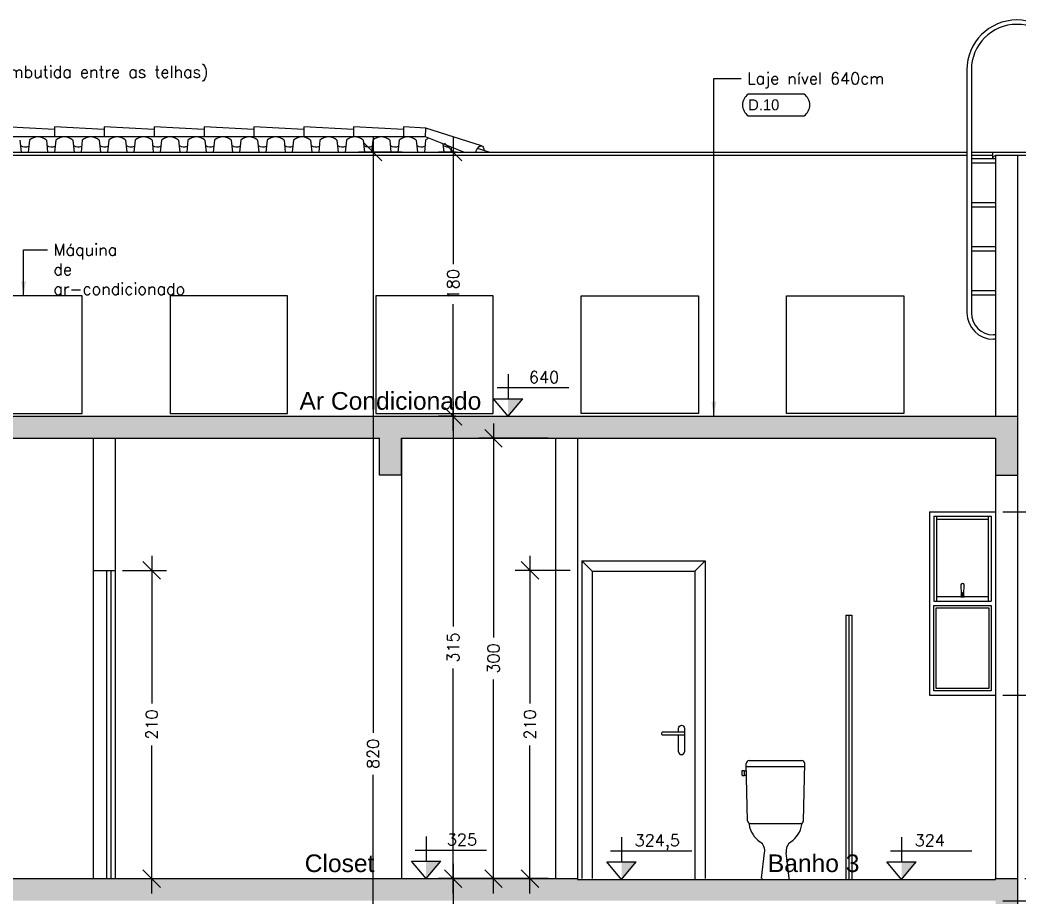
# Model space of a CAD drawing. Header units: millimetres. Extents: x -4228 to 27092, y -6721 to 984.
# Drawn here: x 24663 to 25344, y -1258 to -660 of the extents above; entities that cross this region are included whole.
import ezdxf
from ezdxf.enums import TextEntityAlignment as Align

# ---------------------------------------------------------------- set-up
doc = ezdxf.new("R2010")
doc.units = ezdxf.units.MM
doc.header["$LTSCALE"] = 50
doc.layers.get('0').update_dxf_attribs({"lineweight": 0})
for name, color, linetype in [('borda100', 3, 'Continuous'), ('cobertura', 2, 'Continuous'), ('cota', 1, 'Continuous'), ('esquadrias', 3, 'Continuous'), ('HACHURA', 2, 'Continuous'), ('L_DECA', 7, 'Continuous'), ('PAREDES', 6, 'Continuous'), ('PAREDES3', 2, 'Continuous'), ('PENA01', 3, 'Continuous'), ('PENA02', 2, 'Continuous'), ('PENA24', 24, 'Continuous'), ('PENA_01', 3, 'Continuous'), ('QLEADER', 7, 'Continuous'), ('telhas', 3, 'Continuous'), ('TEXTO', 7, 'Continuous'), ('textocod_100', 7, 'Continuous')]:
    doc.layers.add(name, color=color, linetype=linetype)
doc.styles.add('ARIAL', font='arial.ttf')
doc.styles.add('CODIGO', font='bgothl.ttf')
doc.styles.add('COTA', font='simplex.shx')
doc.styles.add('ROMANS', font='romans.shx')
doc.dimstyles.new('1_50', dxfattribs={"dimscale": 0, "dimtxt": 8, "dimasz": 12, "dimexe": 10, "dimexo": 5, "dimgap": 4, "dimtad": 0, "dimdec": 0, "dimzin": 1, "dimdsep": 46, "dimtxsty": 'ROMANS', "dimblk": 'OBLIQUE', "dimcen": 10, "dimdle": 10, "dimclrd": 1, "dimclre": 1, "dimclrt": 7, "dimaunit": 1, "dimadec": 0, "dimazin": 0, "dimtm": 1e-09, "dimtfac": 1, "dimtdec": 0, "dimtmove": 2, "dimatfit": 3, "dimldrblk": 'OBLIQUE', "dimfxl": 1, "dimtolj": 1, "dimtzin": 0, "dimarcsym": 0})
doc.dimstyles.new('LEADER_50', dxfattribs={"dimscale": 0, "dimtxt": 8, "dimasz": 10, "dimexe": 10, "dimexo": 5, "dimgap": 4, "dimtad": 0, "dimdec": 0, "dimzin": 1, "dimdsep": 46, "dimtxsty": 'ROMANS', "dimcen": 10, "dimdle": 10, "dimclrd": 9, "dimclre": 9, "dimclrt": 7, "dimaunit": 1, "dimadec": 0, "dimazin": 0, "dimtm": 1e-09, "dimtfac": 1, "dimtdec": 0, "dimtmove": 2, "dimatfit": 3, "dimfxl": 1, "dimtolj": 1, "dimtzin": 0, "dimarcsym": 0})

# ---------------------------------------------------------------- blocks, each defined once
blk = doc.blocks.new('_OBLIQUE')
at = {"color": 0, "linetype": 'ByBlock'}
blk.add_line((-0.5, -0.5), (0.5, 0.5), dxfattribs=at)
blk = doc.blocks.new('*D232')
at = {"layer": 'cota', "color": 1, "linetype": 'Continuous', "lineweight": -2}
for p, q in [((25010.18, -1025.24), (25010.18, -1125.95)), ((25037.52, -1035.24), (25000.18, -1035.24)), ((25010.18, -1255.24), (25010.18, -1154.52)), ((25022.52, -1245.24), (25000.18, -1245.24))]:
    blk.add_line(p, q, dxfattribs=at)
at = {"layer": 'Defpoints', "color": 0, "linetype": 'Continuous', "lineweight": 30}
for p in [(25042.52, -1035.24), (25010.18, -1245.24), (25027.52, -1245.24)]:
    blk.add_point(p, dxfattribs=at)
at = {"layer": 'cota', "color": 1, "linetype": 'Continuous', "lineweight": -2, "xscale": 12, "yscale": 12, "zscale": 12}
for p, rotation in [((25010.18, -1035.24), 90), ((25010.18, -1245.24), 270)]:
    blk.add_blockref('_OBLIQUE', p, dxfattribs=dict(at, rotation=rotation))
at = {"layer": 'cota', "color": 7, "linetype": 'Continuous', "lineweight": 30, "insert": (25010.18, -1140.24), "char_height": 8, "attachment_point": 5, "rotation": 90, "style": 'ROMANS'}
blk.add_mtext('\\A1;210', dxfattribs=at)
blk = doc.blocks.new('*D233')
at = {"layer": 'cota', "color": 1, "linetype": 'Continuous', "lineweight": -2}
for p, q in [((24985.32, -935.24), (24985.32, -1080.95)), ((25022.52, -945.24), (24975.32, -945.24)), ((24985.32, -1255.24), (24985.32, -1109.52)), ((25022.52, -1245.24), (24975.32, -1245.24))]:
    blk.add_line(p, q, dxfattribs=at)
at = {"layer": 'Defpoints', "color": 0, "linetype": 'Continuous', "lineweight": 30}
for p in [(24985.32, -945.24), (25027.52, -945.24), (25027.52, -1245.24)]:
    blk.add_point(p, dxfattribs=at)
at = {"layer": 'cota', "color": 1, "linetype": 'Continuous', "lineweight": -2, "xscale": 12, "yscale": 12, "zscale": 12}
for p, rotation in [((24985.32, -945.24), 90), ((24985.32, -1245.24), 270)]:
    blk.add_blockref('_OBLIQUE', p, dxfattribs=dict(at, rotation=rotation))
at = {"layer": 'cota', "color": 7, "linetype": 'Continuous', "lineweight": 30, "insert": (24985.32, -1095.24), "char_height": 8, "attachment_point": 5, "rotation": 90, "style": 'ROMANS'}
blk.add_mtext('\\A1;300', dxfattribs=at)
blk = doc.blocks.new('*D234')
at = {"layer": 'cota', "color": 1, "linetype": 'Continuous', "lineweight": -2}
for p, q in [((24957.85, -920.24), (24957.85, -1073.45)), ((24959.67, -930.24), (24947.85, -930.24)), ((24957.85, -1255.24), (24957.85, -1102.02)), ((25017.52, -1245.24), (24947.85, -1245.24))]:
    blk.add_line(p, q, dxfattribs=at)
at = {"layer": 'Defpoints', "color": 0, "linetype": 'Continuous', "lineweight": 30}
for p in [(24964.67, -930.24), (24957.85, -1245.24), (25022.52, -1245.24)]:
    blk.add_point(p, dxfattribs=at)
at = {"layer": 'cota', "color": 1, "linetype": 'Continuous', "lineweight": -2, "xscale": 12, "yscale": 12, "zscale": 12}
for p, rotation in [((24957.85, -930.24), 90), ((24957.85, -1245.24), 270)]:
    blk.add_blockref('_OBLIQUE', p, dxfattribs=dict(at, rotation=rotation))
at = {"layer": 'cota', "color": 7, "linetype": 'Continuous', "lineweight": 30, "insert": (24957.85, -1087.74), "char_height": 8, "attachment_point": 5, "rotation": 90, "style": 'ROMANS'}
blk.add_mtext('\\A1;315', dxfattribs=at)
blk = doc.blocks.new('*D235')
at = {"layer": 'cota', "color": 1, "linetype": 'Continuous', "lineweight": -2}
for p, q in [((24957.85, -1235.24), (24957.85, -1393.45)), ((25022.52, -1245.24), (24947.85, -1245.24)), ((24957.85, -1580.24), (24957.85, -1422.02)), ((24969.33, -1570.24), (24947.85, -1570.24))]:
    blk.add_line(p, q, dxfattribs=at)
at = {"layer": 'Defpoints', "color": 0, "linetype": 'Continuous', "lineweight": 30}
for p in [(25027.52, -1245.24), (24957.85, -1570.24), (24974.33, -1570.24)]:
    blk.add_point(p, dxfattribs=at)
at = {"layer": 'cota', "color": 1, "linetype": 'Continuous', "lineweight": -2, "xscale": 12, "yscale": 12, "zscale": 12}
for p, rotation in [((24957.85, -1245.24), 90), ((24957.85, -1570.24), 270)]:
    blk.add_blockref('_OBLIQUE', p, dxfattribs=dict(at, rotation=rotation))
at = {"layer": 'cota', "color": 7, "linetype": 'Continuous', "lineweight": 30, "insert": (24957.85, -1407.74), "char_height": 8, "attachment_point": 5, "rotation": 90, "style": 'ROMANS'}
blk.add_mtext('\\A1;325', dxfattribs=at)
blk = doc.blocks.new('*D236')
at = {"layer": 'cota', "color": 1, "linetype": 'Continuous', "lineweight": -2}
for p, q in [((25386.93, -1110.24), (25386.93, -1169.02)), ((25345.71, -1120.24), (25396.93, -1120.24)), ((25386.93, -1255.24), (25386.93, -1196.45)), ((25360.71, -1245.24), (25396.93, -1245.24))]:
    blk.add_line(p, q, dxfattribs=at)
at = {"layer": 'Defpoints', "color": 0, "linetype": 'Continuous', "lineweight": 30}
for p in [(25340.71, -1120.24), (25355.71, -1245.24), (25386.93, -1245.24)]:
    blk.add_point(p, dxfattribs=at)
at = {"layer": 'cota', "color": 1, "linetype": 'Continuous', "lineweight": -2, "xscale": 12, "yscale": 12, "zscale": 12}
for p, rotation in [((25386.93, -1120.24), 90), ((25386.93, -1245.24), 270)]:
    blk.add_blockref('_OBLIQUE', p, dxfattribs=dict(at, rotation=rotation))
at = {"layer": 'cota', "color": 7, "linetype": 'Continuous', "lineweight": 30, "insert": (25386.93, -1182.74), "char_height": 8, "attachment_point": 5, "rotation": 90, "style": 'ROMANS'}
blk.add_mtext('\\A1;125', dxfattribs=at)
blk = doc.blocks.new('*D237')
at = {"layer": 'cota', "color": 1, "linetype": 'Continuous', "lineweight": -2}
for p, q in [((25386.93, -985.24), (25386.93, -1044.02)), ((25345.71, -995.24), (25396.93, -995.24)), ((25386.93, -1130.24), (25386.93, -1071.45)), ((25332.52, -1120.24), (25396.93, -1120.24))]:
    blk.add_line(p, q, dxfattribs=at)
at = {"layer": 'Defpoints', "color": 0, "linetype": 'Continuous', "lineweight": 30}
for p in [(25340.71, -995.24), (25386.93, -995.24), (25327.52, -1120.24)]:
    blk.add_point(p, dxfattribs=at)
at = {"layer": 'cota', "color": 1, "linetype": 'Continuous', "lineweight": -2, "xscale": 12, "yscale": 12, "zscale": 12}
for p, rotation in [((25386.93, -995.24), 90), ((25386.93, -1120.24), 270)]:
    blk.add_blockref('_OBLIQUE', p, dxfattribs=dict(at, rotation=rotation))
at = {"layer": 'cota', "color": 7, "linetype": 'Continuous', "lineweight": 30, "insert": (25386.93, -1057.74), "char_height": 8, "attachment_point": 5, "rotation": 90, "style": 'ROMANS'}
blk.add_mtext('\\A1;125', dxfattribs=at)
blk = doc.blocks.new('*D238')
at = {"layer": 'cota', "color": 1, "linetype": 'Continuous', "lineweight": -2}
for p, q in [((25412.57, -985.24), (25412.57, -1062.23)), ((25345.71, -995.24), (25422.57, -995.24)), ((25412.57, -1255.24), (25412.57, -1090.8)), ((25347.52, -1245.24), (25422.57, -1245.24))]:
    blk.add_line(p, q, dxfattribs=at)
at = {"layer": 'Defpoints', "color": 0, "linetype": 'Continuous', "lineweight": 30}
for p in [(25340.71, -995.24), (25342.52, -1245.24), (25412.57, -1245.24)]:
    blk.add_point(p, dxfattribs=at)
at = {"layer": 'cota', "color": 1, "linetype": 'Continuous', "lineweight": -2, "xscale": 12, "yscale": 12, "zscale": 12}
for p, rotation in [((25412.57, -995.24), 90), ((25412.57, -1245.24), 270)]:
    blk.add_blockref('_OBLIQUE', p, dxfattribs=dict(at, rotation=rotation))
at = {"layer": 'cota', "color": 7, "linetype": 'Continuous', "lineweight": 30, "insert": (25412.57, -1076.52), "char_height": 8, "attachment_point": 5, "rotation": 90, "style": 'ROMANS'}
blk.add_mtext('\\A1;250', dxfattribs=at)
blk = doc.blocks.new('*D242')
at = {"layer": 'cota', "color": 1, "linetype": 'Continuous', "lineweight": -2}
for p, q in [((25412.57, -1250.24), (25412.57, -1282.45)), ((25332.52, -1260.24), (25422.57, -1260.24)), ((25412.57, -1330.24), (25412.57, -1303.02)), ((25337.52, -1320.24), (25422.57, -1320.24))]:
    blk.add_line(p, q, dxfattribs=at)
at = {"layer": 'Defpoints', "color": 0, "linetype": 'Continuous', "lineweight": 30}
for p in [(25327.52, -1260.24), (25412.57, -1260.24), (25332.52, -1320.24)]:
    blk.add_point(p, dxfattribs=at)
at = {"layer": 'cota', "color": 1, "linetype": 'Continuous', "lineweight": -2, "xscale": 12, "yscale": 12, "zscale": 12}
for p, rotation in [((25412.57, -1260.24), 90), ((25412.57, -1320.24), 270)]:
    blk.add_blockref('_OBLIQUE', p, dxfattribs=dict(at, rotation=rotation))
at = {"layer": 'cota', "color": 7, "linetype": 'Continuous', "lineweight": 30, "insert": (25412.57, -1292.74), "char_height": 8, "attachment_point": 5, "rotation": 90, "style": 'ROMANS'}
blk.add_mtext('\\A1;60', dxfattribs=at)
blk = doc.blocks.new('*D243')
at = {"layer": 'cota', "color": 1, "linetype": 'Continuous', "lineweight": -2}
for p, q in [((25412.57, -935.24), (25412.57, -959.76)), ((25390.71, -945.24), (25422.57, -945.24)), ((25412.57, -1005.24), (25412.57, -980.71)), ((25332.52, -995.24), (25422.57, -995.24))]:
    blk.add_line(p, q, dxfattribs=at)
at = {"layer": 'Defpoints', "color": 0, "linetype": 'Continuous', "lineweight": 30}
for p in [(25385.71, -945.24), (25412.57, -945.24), (25327.52, -995.24)]:
    blk.add_point(p, dxfattribs=at)
at = {"layer": 'cota', "color": 1, "linetype": 'Continuous', "lineweight": -2, "xscale": 12, "yscale": 12, "zscale": 12}
for p, rotation in [((25412.57, -945.24), 90), ((25412.57, -995.24), 270)]:
    blk.add_blockref('_OBLIQUE', p, dxfattribs=dict(at, rotation=rotation))
at = {"layer": 'cota', "color": 7, "linetype": 'Continuous', "lineweight": 30, "insert": (25412.57, -970.24), "char_height": 8, "attachment_point": 5, "rotation": 90, "style": 'ROMANS'}
blk.add_mtext('\\A1;50', dxfattribs=at)
blk = doc.blocks.new('*D244')
at = {"layer": 'cota', "color": 1, "linetype": 'Continuous', "lineweight": -2}
for p, q in [((24752.4, -1025.24), (24752.4, -1125.95)), ((24732.52, -1035.24), (24762.4, -1035.24)), ((24752.4, -1255.24), (24752.4, -1154.52)), ((24732.52, -1245.24), (24762.4, -1245.24))]:
    blk.add_line(p, q, dxfattribs=at)
at = {"layer": 'Defpoints', "color": 0, "linetype": 'Continuous', "lineweight": 30}
for p in [(24727.52, -1035.24), (24727.52, -1245.24), (24752.4, -1245.24)]:
    blk.add_point(p, dxfattribs=at)
at = {"layer": 'cota', "color": 1, "linetype": 'Continuous', "lineweight": -2, "xscale": 12, "yscale": 12, "zscale": 12}
for p, rotation in [((24752.4, -1035.24), 90), ((24752.4, -1245.24), 270)]:
    blk.add_blockref('_OBLIQUE', p, dxfattribs=dict(at, rotation=rotation))
at = {"layer": 'cota', "color": 7, "linetype": 'Continuous', "lineweight": 30, "insert": (24752.4, -1140.24), "char_height": 8, "attachment_point": 5, "rotation": 90, "style": 'ROMANS'}
blk.add_mtext('\\A1;210', dxfattribs=at)
blk = doc.blocks.new('*D247')
at = {"layer": 'cota', "color": 1, "linetype": 'Continuous', "lineweight": -2}
for p, q in [((24957.85, -740.24), (24957.85, -826.52)), ((24960.02, -750.24), (24947.85, -750.24)), ((24957.85, -940.24), (24957.85, -853.95)), ((24957.92, -930.24), (24947.85, -930.24))]:
    blk.add_line(p, q, dxfattribs=at)
at = {"layer": 'Defpoints', "color": 0, "linetype": 'Continuous', "lineweight": 30}
for p in [(24957.85, -750.24), (24965.02, -750.24), (24962.92, -930.24)]:
    blk.add_point(p, dxfattribs=at)
at = {"layer": 'cota', "color": 1, "linetype": 'Continuous', "lineweight": -2, "xscale": 12, "yscale": 12, "zscale": 12}
for p, rotation in [((24957.85, -750.24), 90), ((24957.85, -930.24), 270)]:
    blk.add_blockref('_OBLIQUE', p, dxfattribs=dict(at, rotation=rotation))
at = {"layer": 'cota', "color": 7, "linetype": 'Continuous', "lineweight": 30, "insert": (24957.85, -840.24), "char_height": 8, "attachment_point": 5, "rotation": 90, "style": 'ROMANS'}
blk.add_mtext('\\A1;180', dxfattribs=at)
blk = doc.blocks.new('*D250')
at = {"layer": 'cota', "color": 1, "linetype": 'Continuous', "lineweight": -2}
for p, q in [((24903.27, -740.24), (24903.27, -1145.95)), ((24923.18, -750.24), (24893.27, -750.24)), ((24903.27, -1580.24), (24903.27, -1174.52)), ((24923.18, -1570.24), (24893.27, -1570.24))]:
    blk.add_line(p, q, dxfattribs=at)
at = {"layer": 'Defpoints', "color": 0, "linetype": 'Continuous', "lineweight": 30}
for p in [(24928.18, -750.24), (24903.27, -1570.24), (24928.18, -1570.24)]:
    blk.add_point(p, dxfattribs=at)
at = {"layer": 'cota', "color": 1, "linetype": 'Continuous', "lineweight": -2, "xscale": 12, "yscale": 12, "zscale": 12}
for p, rotation in [((24903.27, -750.24), 90), ((24903.27, -1570.24), 270)]:
    blk.add_blockref('_OBLIQUE', p, dxfattribs=dict(at, rotation=rotation))
at = {"layer": 'cota', "color": 7, "linetype": 'Continuous', "lineweight": 30, "insert": (24903.27, -1160.24), "char_height": 8, "attachment_point": 5, "rotation": 90, "style": 'ROMANS'}
blk.add_mtext('\\A1;820', dxfattribs=at)
blk = doc.blocks.new('A$C1AD237DB')
at = {"layer": 'L_DECA', "color": 3, "lineweight": 30}
for p, q in [((-18287.74, -2906.79), (-18251.84, -2906.79)), ((-18292.47, -2913.52), (-18290.97, -2913.52)), ((-18292.47, -2917.02), (-18292.47, -2913.52)), ((-18290.97, -2917.02), (-18290.97, -2913.52)), ((-18290.97, -2913.77), (-18289.47, -2913.77)), ((-18288.84, -2947.84), (-18289.74, -2908.84)), ((-18289.7, -2910.79), (-18249.88, -2910.79)), ((-18250.74, -2947.84), (-18249.84, -2908.84)), ((-18292.47, -2917.02), (-18290.97, -2917.02)), ((-18290.97, -2916.77), (-18289.47, -2916.77)), ((-18286.84, -2949.79), (-18252.74, -2949.79)), ((-18279.2, -2987.01), (-18277.16, -2969.73)), ((-18260.38, -2987.01), (-18262.42, -2969.73)), ((-18278.5, -2987.79), (-18261.08, -2987.79))]:
    blk.add_line(p, q, dxfattribs=at)
for centre, radius, start, end in [((-18287.74, -2908.79), 2, 90, 181.33222), ((-18251.84, -2908.79), 2, 358.66778, 90), ((-18286.84, -2947.79), 2, 181.33222, 270), ((-18252.74, -2947.79), 2, 270, 358.66778), ((-18287.09, -2950.49), 0.7, 90, 180), ((-18269.86, -2947.27), 18.22, 190.16306, 234.9082), ((-18269.72, -2947.27), 18.22, 305.0918, 349.83694), ((-18252.49, -2950.49), 0.7, 0, 90), ((-18284.54, -2968.39), 7.5, 349.69103, 55.85948), ((-18255.04, -2968.39), 7.5, 124.14052, 190.30897), ((-18278.5, -2987.09), 0.7, 173.27615, 270), ((-18261.08, -2987.09), 0.7, 270, 6.72385)]:
    blk.add_arc(centre, radius, start, end, dxfattribs=at)
blk = doc.blocks.new('MAÇANETA')
at = {"layer": 'PENA01', "linetype": 'Continuous', "lineweight": 30}
for p, q in [((-4.49, 194.51), (-4.49, -15.49)), ((-13.49, 69.51), (-13.49, 69.51))]:
    blk.add_line(p, q, dxfattribs=at)
at = {"layer": 'PENA01', "linetype": 'Continuous', "lineweight": 30, "flags": 128}
for points in [[(-15.49, 85.01), (-15.49, 87.51, -0.414214), (-13.49, 89.51, -0.414214), (-11.49, 87.51), (-11.49, 71.51)], [(-15.49, 71.51), (-15.49, 82.67, -0.414214)]]:
    blk.add_lwpolyline(points, format="xyb", dxfattribs=at)
at = {"layer": 'PENA01', "linetype": 'Continuous', "lineweight": 30}
for start, end in [(180, 270), (270, 0)]:
    blk.add_arc((-13.49, 71.51), 2, start, end, dxfattribs=at)
at = {"layer": 'PENA02', "linetype": 'Continuous', "lineweight": 30, "flags": 128}
blk.add_lwpolyline([(-11.44, 84.01), (-11.44, 83.67, -0.414214), (-12.44, 82.67), (-26.01, 82.67, -0.414214), (-27.01, 83.67), (-27.01, 84.01, -0.414214), (-26.01, 85.01), (-12.44, 85.01, -0.414214)], format="xyb", close=True, dxfattribs=at)
blk = doc.blocks.new('Maçaneta_01')
at = {"layer": 'cobertura', "linetype": 'Continuous', "lineweight": 30, "xscale": -1}
blk.add_blockref('MAÇANETA', (-17199.69, -15067.91), dxfattribs=at)

msp = doc.modelspace()

# ---------------------------------------------------------------- hatches: boundary and pattern name
at = {"layer": 'HACHURA', "linetype": 'Continuous', "lineweight": 30}
h = msp.add_hatch(dxfattribs=at)
h.set_pattern_fill('AR-CONC', color=256, scale=0.2, style=0)
h.set_pattern_definition([(50, (26561.214, 204.87), (36.43693, -3.18782), [3.81, -41.91]), (355, (26561.214, 204.87), (-7.04857, 38.21133), [3.048, -33.528]), (100.451, (26564.25, 204.603), (29.3885, 35.02334), [3.238, -35.618]), (46.1842, (26561.214, 215.03), (54.2158, -8.40847), [5.715, -62.865]), (96.6356, (26565.73, 214.33), (47.48085, 49.4851), [4.857, -53.427]), (351.184, (26561.214, 215.03), (47.4809, 49.485), [4.572, -50.292]), (21, (26566.294, 212.49), (30.32298, -20.4531), [3.81, -41.91]), (326, (26566.294, 212.49), (12.3604, 36.8376), [3.048, -33.528]), (71.4514, (26568.82, 210.785), (42.6833, 16.38457), [3.238, -35.618]), (37.5, (26561.214, 204.869), (0.61772, 16.911008), [0, -33.1216, 0, -34.036, 0, -33.655]), (7.5, (26561.214, 204.869), (13.36393, 20.036115), [0, -19.4056, 0, -32.3596, 0, -12.827]), (327.5, (26549.886, 204.869), (27.11812, -1.14575), [0, -12.7, 0, -39.624, 0, -52.578]), (317.5, (26544.806, 204.87), (29.62584, 5.0853), [0, -16.51, 0, -26.3144, 0, -37.338])])
h.paths.add_polyline_path([(25342.52, -930.24), (24562.52, -930.24), (24562.52, -895.24), (24547.52, -895.24), (24547.52, -930.24), (24202.52, -930.24), (24202.52, -895.24), (24187.52, -895.24), (24187.52, -930.24), (23842.52, -930.24), (23842.52, -895.24), (23827.52, -895.24), (23827.52, -930.24), (22757.52, -930.24), (22757.52, -925.24), (22742.52, -925.24), (22742.52, -945.24), (22847.52, -945.24), (22847.52, -995.24), (22862.52, -995.24), (22862.52, -945.24), (23402.52, -945.24), (23402.52, -995.24), (23417.52, -995.24), (23417.52, -945.24), (24727.52, -945.24), (24907.52, -945.24), (24907.52, -970.24), (24922.52, -970.24), (24922.52, -945.24), (25027.52, -945.24), (25327.52, -945.24), (25327.52, -966.06), (25327.52, -970.24), (25342.52, -970.24)])
h = msp.add_hatch(dxfattribs=at)
h.set_pattern_fill('AR-CONC', color=256, scale=0.2, style=0)
h.set_pattern_definition([(50, (27656.342, -5360.663), (36.43693, -3.18782), [3.81, -41.91]), (355, (27656.342, -5360.663), (-7.04857, 38.21133), [3.048, -33.528]), (100.451, (27659.38, -5360.93), (29.3885, 35.02334), [3.238, -35.618]), (46.1842, (27656.342, -5350.503), (54.2158, -8.40847), [5.715, -62.865]), (96.6356, (27660.86, -5351.204), (47.48085, 49.4851), [4.857, -53.427]), (351.184, (27656.34, -5350.503), (47.4809, 49.485), [4.572, -50.292]), (21, (27661.422, -5353.043), (30.32298, -20.4531), [3.81, -41.91]), (326, (27661.422, -5353.043), (12.3604, 36.8376), [3.048, -33.528]), (71.4514, (27663.95, -5354.748), (42.6833, 16.38457), [3.238, -35.618]), (37.5, (27656.342, -5360.663), (0.61772, 16.911008), [0, -33.1216, 0, -34.036, 0, -33.655]), (7.5, (27656.342, -5360.663), (13.36393, 20.036115), [0, -19.4056, 0, -32.3596, 0, -12.827]), (327.5, (27645.014, -5360.663), (27.11812, -1.14575), [0, -12.7, 0, -39.624, 0, -52.578]), (317.5, (27639.934, -5360.663), (29.62584, 5.0853), [0, -16.51, 0, -26.3144, 0, -37.338])])
h.paths.add_polyline_path([(25342.52, -1245.24), (25327.52, -1245.24), (25327.52, -1245.74), (25042.52, -1245.74), (25042.52, -1245.24), (23977.25, -1245.24), (23977.11, -1245.38), (23976.68, -1245.24), (22842.52, -1245.24), (22842.52, -1310.24), (22862.52, -1310.24), (22862.52, -1260.24), (23402.52, -1260.24), (23402.52, -1310.24), (23417.52, -1310.24), (23417.52, -1260.24), (23557.52, -1260.24), (23557.52, -1290.24), (23572.52, -1290.24), (23572.52, -1260.24), (24547.52, -1260.24), (24547.52, -1290.24), (24562.52, -1290.24), (24562.52, -1260.24), (25327.52, -1260.24), (25327.52, -1285.24), (25342.52, -1285.24)])

# ---------------------------------------------------------------- linework, layer by layer
at = {"layer": 'borda100', "color": 9, "linetype": 'Continuous'}
msp.add_lwpolyline([(25197.09, -725.43, 0.525115), (25197.09, -710.82), (25158.91, -710.82, 0.525115), (25158.91, -725.43)], format="xyb", close=True, dxfattribs=at)
at = {"layer": 'esquadrias', "linetype": 'Continuous', "lineweight": 30}
for p, q in [((25282.52, -995.24), (25282.52, -1120.24)), ((25282.52, -995.24), (25327.52, -995.24)), ((25285.52, -998.24), (25285.52, -1056.24)), ((25285.52, -998.24), (25324.52, -998.24)), ((25287.52, -1056.24), (25287.52, -998.24)), ((25287.52, -1000.24), (25322.52, -1000.24)), ((25322.52, -998.24), (25322.52, -1056.24)), ((25324.52, -998.24), (25324.52, -1056.24)), ((25045.52, -1028.74), (25045.52, -1245.24)), ((25045.52, -1028.74), (25129.52, -1028.74)), ((25052.52, -1035.74), (25045.52, -1028.74)), ((25122.52, -1035.74), (25129.52, -1028.74)), ((25129.52, -1028.74), (25129.52, -1245.24)), ((24712.52, -1035.24), (24712.52, -1245.24)), ((24727.52, -1035.24), (24727.52, -1245.24)), ((25052.52, -1035.74), (25052.52, -1245.24)), ((25052.52, -1035.74), (25122.52, -1035.74)), ((25122.52, -1035.74), (25122.52, -1245.24)), ((25322.52, -1053.24), (25287.52, -1053.24)), ((25303.82, -1053.24), (25306.22, -1053.24)), ((25285.52, -1056.24), (25324.52, -1056.24)), ((25285.52, -1117.24), (25285.52, -1059.24)), ((25285.52, -1059.24), (25324.52, -1059.24)), ((25287.02, -1115.74), (25287.02, -1060.74)), ((25287.02, -1060.74), (25323.02, -1060.74)), ((25323.02, -1060.74), (25323.02, -1115.74)), ((25324.52, -1059.24), (25324.52, -1117.24)), ((25225.52, -1065.74), (25225.52, -1245.74)), ((25225.52, -1065.74), (25229.52, -1065.74)), ((25227.52, -1065.74), (25227.52, -1245.74)), ((25229.52, -1065.74), (25229.52, -1245.74)), ((25323.02, -1115.74), (25287.02, -1115.74)), ((25282.52, -1120.24), (25327.52, -1120.24)), ((25324.52, -1117.24), (25285.52, -1117.24))]:
    msp.add_line(p, q, dxfattribs=at)
at = {"layer": 'esquadrias', "color": 2, "linetype": 'Continuous', "lineweight": 30}
for p, q in [((24721.52, -1035.24), (24721.52, -1245.24)), ((24724.52, -1035.24), (24724.52, -1245.24))]:
    msp.add_line(p, q, dxfattribs=at)
at = {"layer": 'esquadrias', "linetype": 'Continuous', "lineweight": 30}
for points in [[(25306.22, -1053.24), (25306.22, -1053.24), (25305.85, -1051.51), (25306.12, -1045.14, 1), (25303.92, -1045.14), (25304.2, -1051.51), (25303.82, -1053.24)], [(25305.52, -1053.24), (25305.52, -1051.51), (25305.52, -1051.1, 1), (25304.52, -1051.1), (25304.52, -1051.51), (25304.52, -1053.24)]]:
    msp.add_lwpolyline(points, format="xyb", dxfattribs=at)
msp.add_lwpolyline([(25305.85, -1051.51), (25304.2, -1051.51)], dxfattribs=at)
at = {"layer": 'PAREDES', "linetype": 'Continuous', "lineweight": 30}
for p, q in [((25327.52, -752.24), (25327.52, -930.24)), ((25327.52, -752.24), (25342.52, -752.24)), ((25342.52, -752.24), (25342.52, -930.24)), ((24562.52, -930.24), (25342.52, -930.24)), ((25342.52, -930.24), (25342.52, -1570.24)), ((23417.52, -945.24), (24727.52, -945.24)), ((24712.52, -945.24), (24712.52, -1035.24)), ((24727.52, -945.24), (24727.52, -1035.24)), ((24727.52, -945.24), (24907.52, -945.24)), ((24907.52, -970.24), (24907.52, -945.24)), ((24922.52, -970.24), (24922.52, -945.24)), ((24922.52, -945.24), (25027.52, -945.24)), ((25027.52, -945.24), (25027.52, -1245.24)), ((25027.52, -945.24), (25327.52, -945.24)), ((25042.52, -945.24), (25042.52, -1245.24)), ((25327.52, -945.24), (25327.52, -1245.24)), ((25327.52, -945.24), (25327.52, -966.06)), ((24922.52, -970.24), (24907.52, -970.24)), ((25327.52, -970.24), (25342.52, -970.24)), ((24712.52, -1035.24), (24727.52, -1035.24)), ((22842.52, -1245.24), (25042.52, -1245.24)), ((25042.52, -1245.24), (25042.52, -1245.74)), ((25042.52, -1245.74), (25327.52, -1245.74)), ((25327.52, -1245.74), (25327.52, -1245.24)), ((25327.52, -1245.24), (25342.52, -1245.24))]:
    msp.add_line(p, q, dxfattribs=at)
at = {"layer": 'PAREDES3', "color": 3, "linetype": 'Continuous', "lineweight": 30}
for p, q in [((24564.52, -750.24), (25308.02, -750.24)), ((25311.02, -750.24), (25325.52, -750.24))]:
    msp.add_line(p, q, dxfattribs=at)
at = {"layer": 'PAREDES3', "linetype": 'Continuous', "lineweight": 30}
for p, q in [((24564.52, -752.24), (25308.02, -752.24)), ((25311.02, -752.24), (25325.52, -752.24)), ((25325.52, -750.24), (25351.52, -750.24)), ((25325.52, -750.24), (25325.52, -754.24)), ((25325.52, -754.24), (25327.52, -752.24)), ((25342.52, -752.24), (25349.52, -752.24)), ((24922.52, -945.24), (24922.52, -1245.24))]:
    msp.add_line(p, q, dxfattribs=at)
at = {"layer": 'PENA01', "lineweight": 30}
for p, q in [((24995.29, -901.48), (24995.29, -918.24)), ((24987.85, -910.72), (25036.58, -910.72)), ((24985.29, -918.24), (25005.29, -918.24)), ((24995.29, -930.24), (24985.29, -918.24)), ((24995.29, -930.24), (25005.29, -918.24)), ((24939.38, -1216.48), (24939.38, -1233.24)), ((25072.6, -1216.98), (25072.6, -1233.74)), ((25263.47, -1216.98), (25263.47, -1233.74)), ((24931.94, -1225.72), (24980.66, -1225.72)), ((25065.16, -1226.22), (25120.46, -1226.22)), ((25256.03, -1226.22), (25311.32, -1226.22)), ((24929.38, -1233.24), (24949.38, -1233.24)), ((24939.38, -1245.24), (24929.38, -1233.24)), ((24939.38, -1245.24), (24949.38, -1233.24)), ((25062.6, -1233.74), (25082.6, -1233.74)), ((25072.6, -1245.74), (25062.6, -1233.74)), ((25072.6, -1245.74), (25082.6, -1233.74)), ((25253.47, -1233.74), (25273.47, -1233.74)), ((25263.47, -1245.74), (25253.47, -1233.74)), ((25263.47, -1245.74), (25273.47, -1233.74))]:
    msp.add_line(p, q, dxfattribs=at)
for points in [[(24995.29, -930.24), (24995.29, -918.24), (24995.29, -930.24), (25005.29, -918.24)], [(24939.38, -1245.24), (24939.38, -1233.24), (24939.38, -1245.24), (24949.38, -1233.24)], [(25072.6, -1245.74), (25072.6, -1233.74), (25072.6, -1245.74), (25082.6, -1233.74)], [(25263.47, -1245.74), (25263.47, -1233.74), (25263.47, -1245.74), (25273.47, -1233.74)]]:
    msp.add_solid(points, dxfattribs=at)
at = {"layer": 'PENA24', "color": 3, "lineweight": 30}
for p, q in [((24662.58, -742.2), (24663.44, -750.24)), ((24669.06, -742.2), (24668.2, -750.24)), ((24680.58, -742.2), (24681.44, -750.24)), ((24687.06, -742.2), (24686.2, -750.24)), ((24698.58, -742.2), (24699.44, -750.24)), ((24705.06, -742.2), (24704.2, -750.24)), ((24716.58, -742.2), (24717.44, -750.24))]:
    msp.add_line(p, q, dxfattribs=at)
at = {"layer": 'PENA24', "color": 3}
for p, q in [((24723.06, -742.2), (24722.2, -750.24)), ((24734.58, -742.2), (24735.44, -750.24)), ((24741.06, -742.2), (24740.2, -750.24)), ((24752.58, -742.2), (24753.44, -750.24)), ((24759.06, -742.2), (24758.2, -750.24)), ((24770.58, -742.2), (24771.44, -750.24)), ((24777.06, -742.2), (24776.2, -750.24)), ((24788.58, -742.2), (24789.44, -750.24)), ((24795.06, -742.2), (24794.2, -750.24)), ((24806.58, -742.2), (24807.44, -750.24)), ((24813.06, -742.2), (24812.2, -750.24)), ((24824.58, -742.2), (24825.44, -750.24)), ((24831.06, -742.2), (24830.2, -750.24)), ((24842.58, -742.2), (24843.44, -750.24)), ((24849.06, -742.2), (24848.2, -750.24)), ((24860.58, -742.2), (24861.44, -750.24)), ((24867.06, -742.2), (24866.2, -750.24)), ((24878.58, -742.2), (24879.44, -750.24)), ((24885.06, -742.2), (24884.2, -750.24)), ((24896.58, -742.2), (24897.44, -750.24)), ((24903.06, -742.2), (24902.2, -750.24)), ((24914.58, -742.2), (24915.44, -750.24)), ((24921.06, -742.2), (24920.2, -750.24)), ((24932.58, -742.2), (24933.44, -750.24)), ((24939.06, -742.2), (24938.2, -750.24)), ((24950.84, -744.56), (24951.44, -750.24)), ((24956.56, -746.85), (24956.2, -750.24))]:
    msp.add_line(p, q, dxfattribs=at)
at = {"layer": 'PENA24', "color": 3, "lineweight": 30}
for centre, radius, start, end in [((24674.82, -747.95), 8.14, 44.93278, 135.06722), ((24692.82, -747.95), 8.14, 44.93278, 135.06722), ((24710.82, -747.95), 8.14, 44.93278, 135.06722), ((24666.25, -739.17), 7.44, 243.92338, 288.68863), ((24684.25, -739.17), 7.44, 243.92338, 288.68863), ((24702.25, -739.17), 7.44, 243.92338, 288.68863)]:
    msp.add_arc(centre, radius, start, end, dxfattribs=at)
at = {"layer": 'PENA24', "color": 3}
for centre, radius, start, end in [((24728.82, -747.95), 8.14, 44.93278, 135.06722), ((24746.82, -747.95), 8.14, 44.93278, 135.06722), ((24764.82, -747.95), 8.14, 44.93278, 135.06722), ((24782.82, -747.95), 8.14, 44.93278, 135.06722), ((24800.82, -747.95), 8.14, 44.93278, 135.06722), ((24818.82, -747.95), 8.14, 44.93278, 135.06722), ((24836.82, -747.95), 8.14, 44.93278, 135.06722), ((24854.82, -747.95), 8.14, 44.93278, 135.06722), ((24872.82, -747.95), 8.14, 44.93278, 135.06722), ((24890.82, -747.95), 8.14, 44.93278, 135.06722), ((24908.82, -747.95), 8.14, 44.93278, 135.06722), ((24926.82, -747.95), 8.14, 44.93278, 135.06722), ((24944.82, -747.95), 8.14, 116.85372, 135.06722), ((24720.25, -739.17), 7.44, 243.92338, 288.68863), ((24738.25, -739.17), 7.44, 243.92338, 288.68863), ((24756.25, -739.17), 7.44, 243.92338, 288.68863), ((24774.25, -739.17), 7.44, 243.92338, 288.68863), ((24792.25, -739.17), 7.44, 243.92338, 288.68863), ((24810.25, -739.17), 7.44, 243.92338, 288.68863), ((24828.25, -739.17), 7.44, 243.92338, 288.68863), ((24846.25, -739.17), 7.44, 243.92338, 288.68863), ((24864.25, -739.17), 7.44, 243.92338, 288.68863), ((24882.25, -739.17), 7.44, 243.92338, 288.68863), ((24900.25, -739.17), 7.44, 243.92338, 288.68863), ((24918.25, -739.17), 7.44, 243.92338, 288.68863), ((24936.25, -739.17), 7.44, 243.92338, 288.68863), ((24954.25, -739.17), 7.44, 243.92338, 280.70049)]:
    msp.add_arc(centre, radius, start, end, dxfattribs=at)
at = {"layer": 'PENA_01', "color": 3, "linetype": 'Continuous', "lineweight": 30}
for p, q in [((25308.02, -694.24), (25308.02, -750.24)), ((25308.02, -694.24), (25308.02, -859.74)), ((25311.02, -694.24), (25311.02, -750.24)), ((25311.02, -694.24), (25311.02, -859.74))]:
    msp.add_line(p, q, dxfattribs=at)
at = {"layer": 'PENA_01', "linetype": 'Continuous', "lineweight": 30}
for p, q in [((25327.52, -754.74), (25311.02, -754.74)), ((25327.52, -757.74), (25311.02, -757.74)), ((25327.52, -784.74), (25311.02, -784.74)), ((25327.52, -787.74), (25311.02, -787.74)), ((25327.52, -814.74), (25311.02, -814.74)), ((25327.52, -817.74), (25311.02, -817.74)), ((25327.52, -844.74), (25311.02, -844.74)), ((25327.52, -847.74), (25311.02, -847.74)), ((25327.52, -874.74), (25326.02, -874.74)), ((25327.52, -877.74), (25326.02, -877.74))]:
    msp.add_line(p, q, dxfattribs=at)
at = {"layer": 'PENA_01', "color": 7, "linetype": 'Continuous', "lineweight": 30}
for points in [[(24625.02, -928.24), (24705.02, -928.24), (24705.02, -848.24), (24625.02, -848.24)], [(24765.02, -928.24), (24845.02, -928.24), (24845.02, -848.24), (24765.02, -848.24)], [(24905.02, -928.24), (24985.02, -928.24), (24985.02, -848.24), (24905.02, -848.24)], [(25125.02, -928.24), (25045.02, -928.24), (25045.02, -848.24), (25125.02, -848.24)], [(25265.02, -928.24), (25185.02, -928.24), (25185.02, -848.24), (25265.02, -848.24)]]:
    msp.add_lwpolyline(points, close=True, dxfattribs=at)
at = {"layer": 'PENA_01', "color": 3, "linetype": 'Continuous', "lineweight": 30}
for radius in [34, 31]:
    msp.add_arc((25342.02, -694.24), radius, 0, 180, dxfattribs=at)
at = {"layer": 'PENA_01', "linetype": 'Continuous', "lineweight": 30}
for radius in [18, 15]:
    msp.add_arc((25326.02, -859.74), radius, 180, 270, dxfattribs=at)
at = {"layer": 'telhas', "linetype": 'Continuous', "lineweight": 30}
for p, q in [((24686.02, -734.74), (24652.02, -733.12)), ((24686.02, -733.12), (24686.02, -739.81)), ((24686.02, -733.12), (24686.02, -739.81)), ((24720.02, -734.74), (24686.02, -733.12)), ((24720.02, -733.12), (24720.02, -739.81)), ((24720.02, -733.12), (24720.02, -739.81)), ((24754.02, -734.74), (24720.02, -733.12)), ((24754.02, -733.12), (24754.02, -739.81)), ((24754.02, -733.12), (24754.02, -739.81)), ((24788.02, -734.74), (24754.02, -733.12)), ((24788.02, -733.12), (24788.02, -739.81)), ((24788.02, -733.12), (24788.02, -739.81)), ((24822.02, -734.74), (24788.02, -733.12)), ((24822.02, -733.12), (24822.02, -739.81)), ((24822.02, -733.12), (24822.02, -739.81)), ((24856.02, -734.74), (24822.02, -733.12)), ((24856.02, -733.12), (24856.02, -739.81)), ((24856.02, -733.12), (24856.02, -739.81)), ((24890.02, -734.74), (24856.02, -733.12)), ((24890.02, -733.12), (24890.02, -739.81)), ((24890.02, -733.12), (24890.02, -739.81)), ((24924.02, -734.74), (24890.02, -733.12)), ((24924.02, -733.12), (24924.02, -739.81)), ((24924.02, -733.12), (24924.02, -739.81)), ((24939.22, -733.84), (24924.02, -733.12)), ((24938.95, -739.81), (24939.23, -733.84)), ((24977.2, -745.87), (24939.22, -733.84)), ((24938.95, -739.81), (23190.02, -739.81)), ((24965.02, -750.24), (24938.95, -739.81)), ((24982.32, -750.24), (24974.43, -747.74))]:
    msp.add_line(p, q, dxfattribs=at)
msp.add_open_spline([(24945.89, -735.96), (24945.89, -735.97), (24945.89, -735.98), (24945.89, -736)], degree=3, dxfattribs=at)
msp.add_open_spline([(24973.46, -750.24), (24973.51, -749.65), (24974.01, -747.71), (24977.68, -744.47), (24978.64, -747.39), (24978.84, -749.18)], degree=3, knots=[3.556162, 3.556162, 3.556162, 3.556162, 5.320129, 9.426957, 13.705467, 13.705467, 13.705467, 13.705467], dxfattribs=at)

# ---------------------------------------------------------------- block references
at = {"layer": 'cobertura', "linetype": 'Continuous', "lineweight": 30}
msp.add_blockref('A$C1AD237DB', (43447.31, 1742.05), dxfattribs=at)
at = {"layer": 'cota', "linetype": 'Continuous', "lineweight": 30, "xscale": -1}
msp.add_blockref('Maçaneta_01', (7927.32, 13837.66), dxfattribs=at)

# ---------------------------------------------------------------- texts
at = {"layer": 'PENA02', "lineweight": 30, "style": 'COTA'}
for s, p in [('640', (25009.46, -907.6)), ('325', (24953.55, -1222.6)), ('324,5', (25081.53, -1223.1)), ('324', (25272.4, -1223.1))]:
    msp.add_text(s, height=8, dxfattribs=at).set_placement(p)
at = {"layer": 'QLEADER', "color": 7, "linetype": 'Continuous', "lineweight": 30, "insert": (24558.07, -691.55), "char_height": 8, "attachment_point": 1, "style": 'ROMANS'}
msp.add_mtext('Calha metálica (embutida entre as telhas)', dxfattribs=at)
at = {"layer": 'QLEADER', "color": 7, "linetype": 'Continuous', "lineweight": 30, "char_height": 8, "attachment_point": 1, "style": 'ROMANS'}
for s, insert, width in [('Laje nível 640cm', (25158.12, -696.07), 124.753), ('Máquina de\\Par-condicionado', (24685.37, -812.76), 0.32)]:
    msp.add_mtext(s, dxfattribs=dict(at, insert=insert, width=width))
at = {"layer": 'TEXTO', "linetype": 'Continuous', "lineweight": 30, "style": 'ARIAL'}
for s, p in [('Ar Condicionado', (24915.06, -925.74)), ('Closet', (24880.41, -1240.74)), ('Banho 3', (25203.52, -1240.74))]:
    msp.add_text(s, height=12, dxfattribs=at).set_placement(p, align=Align.CENTER)
at = {"layer": 'textocod_100', "style": 'CODIGO'}
msp.add_text('D.10', height=7.5, dxfattribs=at).set_placement((25158.96, -721.79))

# ---------------------------------------------------------------- dimensions: what is measured, and where the dimension line sits
at = {"layer": 'cota', "linetype": 'Continuous', "lineweight": 30}
for base, p1, p2, picture, middle in [((24903.27, -1570.24), (24928.18, -750.24), (24928.18, -1570.24), '*D250', (24903.27, -1160.24)), ((24957.85, -750.24), (24962.92, -930.24), (24965.02, -750.24), '*D247', (24957.85, -840.24)), ((24957.85, -1245.24), (24964.67, -930.24), (25022.52, -1245.24), '*D234', (24957.85, -1087.74)), ((24985.32, -945.24), (25027.52, -1245.24), (25027.52, -945.24), '*D233', (24985.32, -1095.24)), ((25412.57, -945.24), (25327.52, -995.24), (25385.71, -945.24), '*D243', (25412.57, -970.24)), ((25386.93, -995.24), (25327.52, -1120.24), (25340.71, -995.24), '*D237', (25386.93, -1057.74)), ((24752.4, -1245.24), (24727.52, -1035.24), (24727.52, -1245.24), '*D244', (24752.4, -1140.24)), ((25010.18, -1245.24), (25042.52, -1035.24), (25027.52, -1245.24), '*D232', (25010.18, -1140.24)), ((25386.93, -1245.24), (25340.71, -1120.24), (25355.71, -1245.24), '*D236', (25386.93, -1182.74)), ((24957.85, -1570.24), (25027.52, -1245.24), (24974.33, -1570.24), '*D235', (24957.85, -1407.74))]:
    dim = msp.add_linear_dim(base=base, p1=p1, p2=p2, angle=90, dimstyle='1_50', override={"dimscale": 1}, dxfattribs=at)
    dim.commit()
    dim.dimension.update_dxf_attribs({"geometry": picture, "text_midpoint": middle})
for base, p1, p2, picture, middle in [((25412.57, -1245.24), (25340.71, -995.24), (25342.52, -1245.24), '*D238', (25412.57, -1076.52)), ((25412.57, -1260.24), (25332.52, -1320.24), (25327.52, -1260.24), '*D242', (25412.57, -1292.74))]:
    dim = msp.add_linear_dim(base=base, p1=p1, p2=p2, angle=90, dimstyle='1_50', override={"dimscale": 1}, dxfattribs=at)
    dim.commit()
    dim.dimension.update_dxf_attribs({"geometry": picture, "text_midpoint": middle, "dimtype": 160})

# ---------------------------------------------------------------- leaders
at = {"layer": 'QLEADER', "linetype": 'Continuous', "lineweight": 30, "annotation_type": 0, "has_hookline": 1, "hookline_direction": 0}
for points, text_width in [([(24529.52, -835.81), (24529.52, -695.55), (24554.07, -695.55)], 265.52), ([(25135.54, -930.24), (25135.54, -700.07), (25154.12, -700.07)], 105.9), ([(24665.02, -848.24), (24665.02, -816.76), (24681.37, -816.76)], 97.52)]:
    msp.add_leader(points, dimstyle='LEADER_50', override={"dimscale": 1}, dxfattribs=dict(at, text_width=text_width))

doc.saveas('drawing.dxf')
